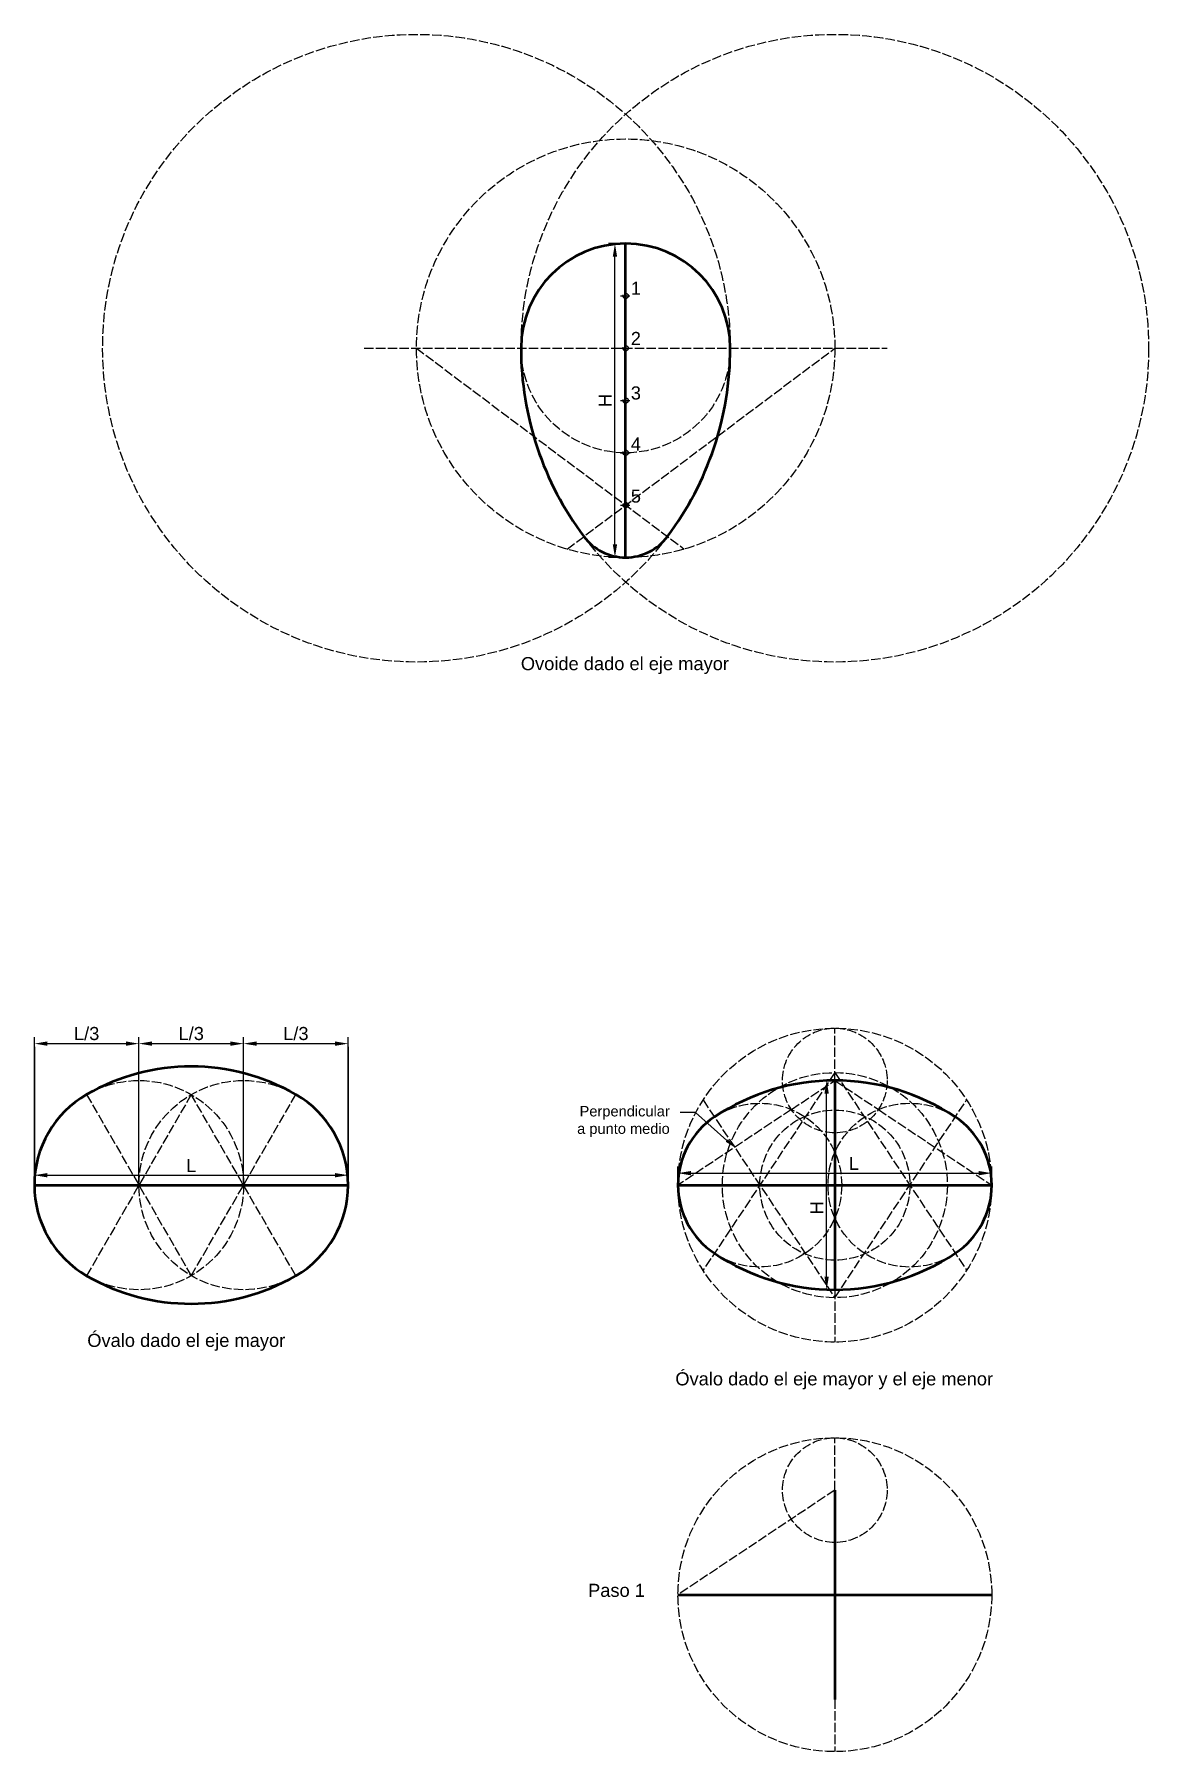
# Model space of a CAD drawing. Header units: millimetres. Extents: x 0 to 1270, y -338 to 350.
# Drawn here: x 363.9 to 577, y -58.3 to 270 of the extents above; entities that cross this region are included whole.
import ezdxf
from ezdxf import colors
from ezdxf.entities.mleader import LeaderData, LeaderLine
from ezdxf.math import Vec2, Vec3

# ---------------------------------------------------------------- set-up
doc = ezdxf.new("R2010")
doc.units = ezdxf.units.MM
doc.header["$LTSCALE"] = 0.15
doc.header["$PDMODE"] = 34
doc.header["$PDSIZE"] = 1
doc.linetypes.add('ACAD_ISO02W100', pattern=[15, 12, -3])
doc.layers.add('0-Dimension', color=92, linetype='Continuous')
doc.layers.add('0-Sketch', color=2, linetype='ACAD_ISO02W100')
doc.layers.add('0-Object', color=7, linetype='Continuous', lineweight=50)
doc.layers.add('0-Text', color=4, linetype='Continuous', lineweight=20)
doc.styles.get("Standard").update_dxf_attribs({"font": 'arial.ttf'})
doc.dimstyles.new('ISO-25', dxfattribs={"dimtxt": 2.5, "dimasz": 2.5, "dimexe": 1.25, "dimexo": 0.625, "dimtad": 1, "dimtxsty": 'Standard', "dimcen": 2.5, "dimadec": 0, "dimazin": 0, "dimtfac": 1, "dimtmove": 0, "dimatfit": 3, "dimfxl": 1, "dimarcsym": 0})

# ---------------------------------------------------------------- blocks, each defined once
blk = doc.blocks.new('*D2')
at = {"layer": '0-Dimension', "color": 0, "lineweight": -2, "transparency": 16777216}
for p, q in [((363.93, 50.62), (363.93, 78.3)), ((366.43, 77.05), (381.43, 77.05)), ((383.93, 50.62), (383.93, 78.3))]:
    blk.add_line(p, q, dxfattribs=at)
at = {"layer": '0-Dimension', "color": 0, "transparency": 16777216}
for points in [[(366.43, 77.47), (366.43, 76.64), (363.93, 77.05)], [(381.43, 77.47), (381.43, 76.64), (383.93, 77.05)]]:
    blk.add_solid(points, dxfattribs=at)
at = {"layer": 'Defpoints', "color": 0, "transparency": 16777216}
for p in [(383.93, 77.05), (363.93, 50), (383.93, 50)]:
    blk.add_point(p, dxfattribs=at)
at = {"layer": '0-Dimension', "color": 0, "transparency": 16777216, "insert": (373.93, 78.97), "char_height": 2.5, "attachment_point": 5}
blk.add_mtext('L/3', dxfattribs=at)
blk = doc.blocks.new('*D3')
at = {"layer": '0-Dimension', "color": 0, "lineweight": -2, "transparency": 16777216}
for p, q in [((383.93, 50.62), (383.93, 78.3)), ((386.43, 77.05), (401.43, 77.05)), ((403.93, 50.62), (403.93, 78.3))]:
    blk.add_line(p, q, dxfattribs=at)
at = {"layer": '0-Dimension', "color": 0, "transparency": 16777216}
for points in [[(386.43, 77.47), (386.43, 76.64), (383.93, 77.05)], [(401.43, 77.47), (401.43, 76.64), (403.93, 77.05)]]:
    blk.add_solid(points, dxfattribs=at)
at = {"layer": 'Defpoints', "color": 0, "transparency": 16777216}
for p in [(403.93, 77.05), (383.93, 50), (403.93, 50)]:
    blk.add_point(p, dxfattribs=at)
at = {"layer": '0-Dimension', "color": 0, "transparency": 16777216, "insert": (393.93, 78.97), "char_height": 2.5, "attachment_point": 5}
blk.add_mtext('L/3', dxfattribs=at)
blk = doc.blocks.new('*D4')
at = {"layer": '0-Dimension', "color": 0, "lineweight": -2, "transparency": 16777216}
for p, q in [((403.93, 50.62), (403.93, 78.3)), ((406.43, 77.05), (421.43, 77.05)), ((423.93, 50.62), (423.93, 78.3))]:
    blk.add_line(p, q, dxfattribs=at)
at = {"layer": '0-Dimension', "color": 0, "transparency": 16777216}
for points in [[(406.43, 77.47), (406.43, 76.64), (403.93, 77.05)], [(421.43, 77.47), (421.43, 76.64), (423.93, 77.05)]]:
    blk.add_solid(points, dxfattribs=at)
at = {"layer": 'Defpoints', "color": 0, "transparency": 16777216}
for p in [(423.93, 77.05), (403.93, 50), (423.93, 50)]:
    blk.add_point(p, dxfattribs=at)
at = {"layer": '0-Dimension', "color": 0, "transparency": 16777216, "insert": (413.93, 78.97), "char_height": 2.5, "attachment_point": 5}
blk.add_mtext('L/3', dxfattribs=at)
blk = doc.blocks.new('*D7')
at = {"layer": '0-Dimension', "color": 0, "lineweight": -2, "transparency": 16777216}
for p, q in [((516.36, 70), (514.17, 70)), ((515.42, 32.5), (515.42, 67.5)), ((516.36, 30), (514.17, 30))]:
    blk.add_line(p, q, dxfattribs=at)
at = {"layer": '0-Dimension', "color": 0, "transparency": 16777216}
for points in [[(515, 67.5), (515.83, 67.5), (515.42, 70)], [(515, 32.5), (515.83, 32.5), (515.42, 30)]]:
    blk.add_solid(points, dxfattribs=at)
at = {"layer": 'Defpoints', "color": 0, "transparency": 16777216}
for p in [(515.42, 70), (516.99, 70), (516.99, 30)]:
    blk.add_point(p, dxfattribs=at)
at = {"layer": '0-Dimension', "color": 0, "transparency": 16777216, "insert": (513.54, 45.65), "char_height": 2.5, "attachment_point": 5, "rotation": 90}
blk.add_mtext('H', dxfattribs=at)
blk = doc.blocks.new('*D8')
at = {"layer": '0-Dimension', "color": 0, "lineweight": -2, "transparency": 16777216}
for p, q in [((486.99, 50.62), (486.99, 53.54)), ((546.99, 50.62), (546.99, 53.54)), ((489.49, 52.29), (544.49, 52.29))]:
    blk.add_line(p, q, dxfattribs=at)
at = {"layer": '0-Dimension', "color": 0, "transparency": 16777216}
for points in [[(489.49, 52.7), (489.49, 51.87), (486.99, 52.29)], [(544.49, 52.7), (544.49, 51.87), (546.99, 52.29)]]:
    blk.add_solid(points, dxfattribs=at)
at = {"layer": 'Defpoints', "color": 0, "transparency": 16777216}
for p in [(486.99, 50), (546.99, 52.29), (546.99, 50)]:
    blk.add_point(p, dxfattribs=at)
at = {"layer": '0-Dimension', "color": 0, "transparency": 16777216, "insert": (520.65, 54.16), "char_height": 2.5, "attachment_point": 5}
blk.add_mtext('L', dxfattribs=at)
blk = doc.blocks.new('*D19')
at = {"layer": '0-Dimension', "color": 0, "lineweight": -2, "transparency": 16777216}
for p, q in [((363.93, 76.43), (363.93, 50.65)), ((423.93, 76.43), (423.93, 50.65)), ((366.43, 51.9), (421.43, 51.9))]:
    blk.add_line(p, q, dxfattribs=at)
at = {"layer": '0-Dimension', "color": 0, "transparency": 16777216}
for points in [[(366.43, 52.31), (366.43, 51.48), (363.93, 51.9)], [(421.43, 52.31), (421.43, 51.48), (423.93, 51.9)]]:
    blk.add_solid(points, dxfattribs=at)
at = {"layer": 'Defpoints', "color": 0, "transparency": 16777216}
for p in [(363.93, 77.05), (423.93, 77.05), (423.93, 51.9)]:
    blk.add_point(p, dxfattribs=at)
at = {"layer": '0-Dimension', "color": 0, "transparency": 16777216, "insert": (393.93, 53.77), "char_height": 2.5, "attachment_point": 5}
blk.add_mtext('L', dxfattribs=at)
blk = doc.blocks.new('*D22')
at = {"layer": '0-Dimension', "color": 0, "lineweight": -2, "transparency": 16777216}
for p, q in [((476.36, 230), (473.69, 230)), ((474.94, 172.5), (474.94, 227.5)), ((476.36, 170), (473.69, 170))]:
    blk.add_line(p, q, dxfattribs=at)
at = {"layer": '0-Dimension', "color": 0, "transparency": 16777216}
for points in [[(474.53, 227.5), (475.36, 227.5), (474.94, 230)], [(474.53, 172.5), (475.36, 172.5), (474.94, 170)]]:
    blk.add_solid(points, dxfattribs=at)
at = {"layer": 'Defpoints', "color": 0, "transparency": 16777216}
for p in [(474.94, 230), (476.99, 230), (476.99, 170)]:
    blk.add_point(p, dxfattribs=at)
at = {"layer": '0-Dimension', "color": 0, "transparency": 16777216, "insert": (473.07, 200), "char_height": 2.5, "attachment_point": 5, "rotation": 90}
blk.add_mtext('H', dxfattribs=at)

msp = doc.modelspace()

# ---------------------------------------------------------------- linework, layer by layer
at = {"layer": '0-Object'}
for p, q in [((476.989, 170), (476.989, 230)), ((516.989, 70), (516.989, 30)), ((363.927, 50), (423.927, 50)), ((486.989, 50), (546.989, 50)), ((516.989, -8.302), (516.989, -48.302)), ((486.989, -28.302), (546.989, -28.302))]:
    msp.add_line(p, q, dxfattribs=at)
for centre, radius, start, end in [((476.989, 210), 20, 0, 180), ((516.989, 210), 60, 180, 216.8699), ((436.989, 210), 60, 323.1301, 0), ((476.989, 180), 10, 216.8699, 323.1301), ((393.927, 32.679), 40, 60, 120), ((516.989, 28.486), 41.514, 56.30993, 123.69007), ((383.927, 50), 20, 120, 240), ((403.927, 50), 20, 300, 60), ((502.647, 50), 15.657, 123.69007, 236.30993), ((531.332, 50), 15.657, 303.69007, 56.30993), ((516.989, 71.514), 41.514, 236.30993, 303.69007), ((393.927, 67.321), 40, 240, 300)]:
    msp.add_arc(centre, radius, start, end, dxfattribs=at)
at = {"layer": '0-Sketch'}
for p, q in [((426.989, 210), (526.989, 210)), ((436.989, 210), (488.189, 171.6)), ((465.789, 171.6), (516.989, 210)), ((516.989, 70), (516.989, 80)), ((516.989, 71.514), (491.792, 33.718)), ((508.669, 64.453), (516.989, 70)), ((516.989, 71.514), (542.186, 33.718)), ((516.989, 70), (525.31, 64.453)), ((393.927, 67.321), (373.927, 32.679)), ((373.927, 67.321), (393.927, 32.679)), ((393.927, 32.679), (413.927, 67.321)), ((413.927, 32.679), (393.927, 67.321)), ((491.792, 66.282), (516.989, 28.486)), ((516.989, 28.486), (542.186, 66.282)), ((516.989, 30), (516.989, 20)), ((516.989, -8.302), (516.989, 1.698)), ((516.989, -8.302), (486.989, -28.302)), ((516.989, -48.302), (516.989, -58.302))]:
    msp.add_line(p, q, dxfattribs=at)
at = {"layer": '0-Sketch', "color": 253}
for p, q in [((508.669, 64.453), (486.989, 50)), ((525.31, 64.453), (546.989, 50))]:
    msp.add_line(p, q, dxfattribs=at)
at = {"layer": '0-Sketch'}
for centre, radius in [((436.989, 210), 60), ((516.989, 210), 60), ((476.989, 210), 40), ((476.989, 210), 20), ((516.989, 50), 30), ((516.989, 70), 10), ((383.927, 50), 20), ((403.927, 50), 20), ((516.989, 50), 21.514), ((502.647, 50), 15.657), ((516.989, 50), 14.343), ((531.332, 50), 15.657), ((516.989, -28.302), 30), ((516.989, -8.302), 10)]:
    msp.add_circle(centre, radius, dxfattribs=at)
for p in [(476.989, 220), (476.989, 220), (476.989, 210), (476.989, 200), (476.989, 190), (476.989, 180)]:
    msp.add_point(p, dxfattribs=at)

# ---------------------------------------------------------------- texts
at = {"layer": '0-Text'}
msp.add_text('Paso 1', height=2.5, dxfattribs=at).set_placement((469.802, -28.714))
at = {"layer": '0-Text', "char_height": 2.5, "attachment_point": 1}
for s, width, heights, insert in [('1', 2.5, [0], (477.974, 222.708)), ('2', 2.5, [0], (477.974, 213.112)), ('3', 2.5, [0], (477.974, 202.695)), ('4', 2.5, [0], (477.974, 192.93)), ('5', 2.5, [0], (477.974, 182.98)), ('\\pxqc;Ovoide dado el eje mayor', 47.8889, [3.866], (452.902, 150.949)), ('\\pxqc;Óvalo dado el eje mayor', 47.8889, [3.866], (369.029, 21.576)), ('\\pxqc;Óvalo dado el eje mayor y el eje menor', 66.00304, [0], (483.863, 14.222))]:
    msp.add_mtext_dynamic_manual_height_columns(s, width=width, gutter_width=12.5, heights=heights, dxfattribs=dict(at, insert=insert))

# ---------------------------------------------------------------- dimensions: what is measured, and where the dimension line sits
at = {"layer": '0-Dimension'}
for base, p1, p2, picture, middle in [((474.944, 230), (476.989, 170), (476.989, 230), '*D22', (474.944, 200)), ((515.417, 70), (516.989, 30), (516.989, 70), '*D7', (515.417, 45.648))]:
    dim = msp.add_linear_dim(base=base, p1=p1, p2=p2, angle=90, text='H', dimstyle='ISO-25', dxfattribs=at)
    dim.commit()
    dim.dimension.update_dxf_attribs({"geometry": picture, "text_midpoint": middle, "dimtype": 160})
dim = msp.add_linear_dim(base=(383.927, 77.055), p1=(363.927, 50), p2=(383.927, 50), text='L/3', dimstyle='ISO-25', dxfattribs=at)
dim.commit()
dim.dimension.update_dxf_attribs({"geometry": '*D2', "text_midpoint": (373.927, 78.973)})
for base, p1, p2, picture, middle in [((403.927, 77.055), (383.927, 50), (403.927, 50), '*D3', (393.927, 78.973)), ((423.927, 77.055), (403.927, 50), (423.927, 50), '*D4', (413.927, 78.973))]:
    dim = msp.add_linear_dim(base=base, p1=p1, p2=p2, text='L/3', dimstyle='ISO-25', override={"dimtmove": 1}, dxfattribs=at)
    dim.commit()
    dim.dimension.update_dxf_attribs({"geometry": picture, "text_midpoint": middle})
for base, p1, p2, picture, middle in [((423.927, 51.897), (363.927, 77.055), (423.927, 77.055), '*D19', (393.927, 51.897)), ((546.989, 52.286), (486.989, 50), (546.989, 50), '*D8', (520.654, 52.286))]:
    dim = msp.add_linear_dim(base=base, p1=p1, p2=p2, text='L', dimstyle='ISO-25', dxfattribs=at)
    dim.commit()
    dim.dimension.update_dxf_attribs({"geometry": picture, "text_midpoint": middle, "dimtype": 160})

# ---------------------------------------------------------------- leaders
ml = msp.add_multileader_mtext('Standard', dxfattribs=at)
ml.set_content('Perpendicular \\Pa punto medio', color=256)
ml.set_leader_properties()
ml.build(insert=Vec2(0, 0))
ml.multileader.update_dxf_attribs({"arrow_head_size": 2})
ctx = ml.context
ctx.base_point, ctx.char_height, ctx.arrow_head_size, ctx.plane_origin = Vec3(465.92, 63.857), 2, 2, Vec3(497.829, 57.226)
ctx.text_align_type = 2
notes = []
notes.append((ctx, [(0, (1, 1, 0), (490.313, 63.857), (-1, 0), 2.889, [(0, [(497.829, 57.226)], 0, [])])]))
ctx.mtext.insert, ctx.mtext.alignment, ctx.mtext.flow_direction = Vec3(485.423, 65.135), 3, 5
for ctx, leaders in notes:
    for number, flags, end, landing, length, lines in leaders:
        leader = LeaderData()
        leader.index, (leader.has_last_leader_line, leader.has_dogleg_vector, leader.attachment_direction) = number, flags
        leader.last_leader_point, leader.dogleg_vector, leader.dogleg_length = Vec3(end), Vec3(landing), length
        for number, points, colour, breaks in lines:
            line = LeaderLine()
            line.index, line.vertices, line.color, line.breaks = number, Vec3.list(points), colors.encode_raw_color(colour), breaks
            leader.lines.append(line)
        ctx.leaders.append(leader)

doc.saveas('drawing.dxf')
